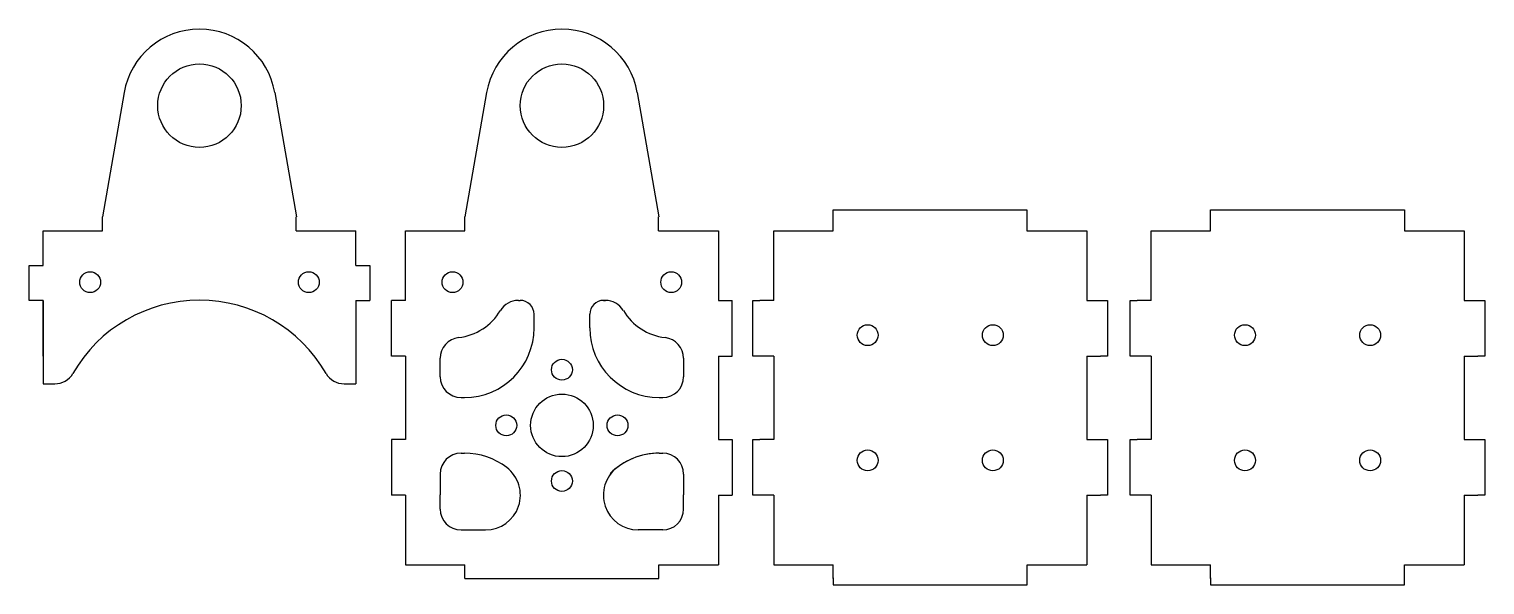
# Model space of a CAD drawing. Header units: millimetres. Extents: x 2123 to 2332, y 1392 to 1472.
import ezdxf

# ---------------------------------------------------------------- set-up
doc = ezdxf.new("R2010")
doc.units = ezdxf.units.MM
doc.layers.add('3mm碳板', color=160, linetype='Continuous')

msp = doc.modelspace()

# ---------------------------------------------------------------- linework, layer by layer
at = {"layer": '3mm碳板'}
for p, q in [((2136.17, 1463.03), (2133.04, 1445.13)), ((2157.84, 1463.03), (2160.96, 1445.13)), ((2188.28, 1463.03), (2185.15, 1445.13)), ((2209.95, 1463.03), (2213.08, 1445.13)), ((2133.04, 1443.13), (2133.04, 1445.13)), ((2160.92, 1443.13), (2160.92, 1445.13)), ((2185.15, 1443.13), (2185.15, 1445.13)), ((2213.03, 1443.13), (2213.03, 1445.13)), ((2238.13, 1443.14), (2238.12, 1446.14)), ((2238.12, 1446.14), (2266, 1446.14)), ((2266, 1446.14), (2266, 1443.14)), ((2292.39, 1443.14), (2292.38, 1446.14)), ((2292.38, 1446.14), (2320.27, 1446.14)), ((2320.27, 1446.14), (2320.27, 1443.14)), ((2124.5, 1443.14), (2133.04, 1443.14)), ((2124.5, 1438.14), (2124.5, 1443.14)), ((2124.5, 1443.14), (2133.04, 1443.14)), ((2133.04, 1443.14), (2133.04, 1443.13)), ((2160.92, 1443.14), (2169.5, 1443.14)), ((2160.92, 1443.14), (2160.92, 1443.13)), ((2169.5, 1438.14), (2169.5, 1443.14)), ((2176.62, 1443.14), (2185.16, 1443.14)), ((2176.62, 1433.14), (2176.62, 1443.14)), ((2176.62, 1443.14), (2185.16, 1443.14)), ((2185.16, 1443.14), (2185.15, 1443.13)), ((2213.03, 1443.14), (2221.62, 1443.14)), ((2213.03, 1443.14), (2213.03, 1443.13)), ((2221.62, 1443.14), (2221.62, 1433.14)), ((2229.59, 1443.14), (2238.13, 1443.14)), ((2229.59, 1433.14), (2229.59, 1443.14)), ((2229.59, 1443.14), (2238.13, 1443.14)), ((2238.13, 1443.14), (2238.13, 1443.13)), ((2266, 1443.14), (2274.59, 1443.14)), ((2266, 1443.14), (2266.01, 1443.13)), ((2274.59, 1443.14), (2274.59, 1433.14)), ((2283.85, 1443.14), (2292.39, 1443.14)), ((2283.85, 1433.14), (2283.85, 1443.14)), ((2283.85, 1443.14), (2292.39, 1443.14)), ((2292.39, 1443.14), (2292.39, 1443.13)), ((2320.27, 1443.14), (2328.85, 1443.14)), ((2320.27, 1443.14), (2320.27, 1443.13)), ((2328.85, 1443.14), (2328.85, 1433.14)), ((2122.5, 1438.14), (2124.5, 1438.14)), ((2122.5, 1433.14), (2122.5, 1438.14)), ((2169.5, 1438.14), (2171.5, 1438.14)), ((2171.5, 1438.14), (2171.5, 1433.14)), ((2124.5, 1433.14), (2122.5, 1433.14)), ((2124.5, 1425.14), (2124.5, 1433.14)), ((2124.5, 1433.14), (2124.5, 1421.14)), ((2169.5, 1433.14), (2171.5, 1433.14)), ((2169.5, 1433.14), (2169.5, 1425.14)), ((2176.62, 1433.14), (2174.62, 1433.14)), ((2174.62, 1425.14), (2174.62, 1433.14)), ((2192.86, 1433.14), (2193.12, 1433.14)), ((2205.12, 1433.14), (2205.37, 1433.14)), ((2205.37, 1433.14), (2205.12, 1433.14)), ((2221.62, 1433.14), (2223.62, 1433.14)), ((2223.62, 1425.14), (2223.62, 1433.14)), ((2226.59, 1425.14), (2226.59, 1433.14)), ((2226.59, 1433.14), (2227.59, 1433.14)), ((2229.59, 1433.14), (2227.59, 1433.14)), ((2274.59, 1433.14), (2276.59, 1433.14)), ((2276.59, 1433.14), (2277.59, 1433.14)), ((2277.59, 1433.14), (2277.59, 1425.14)), ((2280.85, 1425.14), (2280.85, 1433.14)), ((2280.85, 1433.14), (2281.85, 1433.14)), ((2283.85, 1433.14), (2281.85, 1433.14)), ((2328.85, 1433.14), (2330.85, 1433.14)), ((2330.85, 1433.14), (2331.85, 1433.14)), ((2331.85, 1433.14), (2331.85, 1425.14)), ((2195.12, 1429.17), (2195.12, 1431.14)), ((2203.12, 1429.17), (2203.12, 1431.14)), ((2124.5, 1425.14), (2124.5, 1421.14)), ((2169.5, 1425.14), (2169.5, 1421.14)), ((2176.62, 1425.14), (2174.62, 1425.14)), ((2176.62, 1425.14), (2176.62, 1413.14)), ((2181.62, 1422.17), (2181.62, 1424.81)), ((2216.62, 1424.81), (2216.62, 1422.17)), ((2221.62, 1425.14), (2221.62, 1413.14)), ((2221.62, 1425.14), (2223.62, 1425.14)), ((2227.59, 1425.14), (2226.59, 1425.14)), ((2229.59, 1425.14), (2227.59, 1425.14)), ((2229.59, 1425.14), (2229.59, 1413.14)), ((2274.59, 1425.14), (2274.59, 1413.14)), ((2274.59, 1425.14), (2276.59, 1425.14)), ((2277.59, 1425.14), (2276.59, 1425.14)), ((2281.85, 1425.14), (2280.85, 1425.14)), ((2283.85, 1425.14), (2281.85, 1425.14)), ((2283.85, 1425.14), (2283.85, 1413.14)), ((2328.85, 1425.14), (2328.85, 1413.14)), ((2328.85, 1425.14), (2330.85, 1425.14)), ((2331.85, 1425.14), (2330.85, 1425.14)), ((2124.5, 1421.14), (2126.2, 1421.14)), ((2167.8, 1421.14), (2169.5, 1421.14)), ((2184.62, 1419.17), (2185.12, 1419.17)), ((2213.12, 1419.17), (2213.62, 1419.17)), ((2176.62, 1413.14), (2174.62, 1413.14)), ((2176.62, 1413.14), (2174.62, 1413.14)), ((2174.62, 1413.14), (2174.62, 1405.14)), ((2221.62, 1413.14), (2223.62, 1413.14)), ((2221.62, 1413.14), (2223.62, 1413.14)), ((2223.62, 1413.14), (2223.62, 1405.14)), ((2226.59, 1405.14), (2226.59, 1413.14)), ((2226.59, 1413.14), (2227.59, 1413.14)), ((2229.59, 1413.14), (2227.59, 1413.14)), ((2229.59, 1413.14), (2227.59, 1413.14)), ((2274.59, 1413.14), (2276.59, 1413.14)), ((2274.59, 1413.14), (2276.59, 1413.14)), ((2276.59, 1413.14), (2277.59, 1413.14)), ((2277.59, 1413.14), (2277.59, 1405.14)), ((2280.85, 1405.14), (2280.85, 1413.14)), ((2280.85, 1413.14), (2281.85, 1413.14)), ((2283.85, 1413.14), (2281.85, 1413.14)), ((2283.85, 1413.14), (2281.85, 1413.14)), ((2328.85, 1413.14), (2330.85, 1413.14)), ((2328.85, 1413.14), (2330.85, 1413.14)), ((2330.85, 1413.14), (2331.85, 1413.14)), ((2331.85, 1413.14), (2331.85, 1405.14)), ((2184.62, 1411.17), (2185.12, 1411.17)), ((2213.12, 1411.17), (2213.62, 1411.17)), ((2181.62, 1408.17), (2181.62, 1405.17)), ((2216.62, 1408.17), (2216.62, 1405.17)), ((2176.62, 1405.14), (2174.62, 1405.14)), ((2176.62, 1405.14), (2176.62, 1395.14)), ((2181.62, 1403.14), (2181.62, 1405.17)), ((2216.62, 1403.14), (2216.62, 1405.17)), ((2221.62, 1405.14), (2221.62, 1395.14)), ((2221.62, 1405.14), (2223.62, 1405.14)), ((2227.59, 1405.14), (2226.59, 1405.14)), ((2229.59, 1405.14), (2227.59, 1405.14)), ((2229.59, 1405.14), (2229.59, 1395.14)), ((2274.59, 1405.14), (2274.59, 1395.14)), ((2274.59, 1405.14), (2276.59, 1405.14)), ((2277.59, 1405.14), (2276.59, 1405.14)), ((2281.85, 1405.14), (2280.85, 1405.14)), ((2283.85, 1405.14), (2281.85, 1405.14)), ((2283.85, 1405.14), (2283.85, 1395.14)), ((2328.85, 1405.14), (2328.85, 1395.14)), ((2328.85, 1405.14), (2330.85, 1405.14)), ((2331.85, 1405.14), (2330.85, 1405.14)), ((2184.62, 1400.14), (2188.15, 1400.14)), ((2213.62, 1400.14), (2210.08, 1400.14)), ((2213.62, 1400.14), (2210.08, 1400.14)), ((2176.62, 1395.14), (2181.96, 1395.14)), ((2181.96, 1395.14), (2185.18, 1395.14)), ((2185.18, 1393.14), (2185.18, 1395.14)), ((2213.06, 1395.14), (2216.27, 1395.14)), ((2213.06, 1393.14), (2213.06, 1395.14)), ((2216.27, 1395.14), (2221.62, 1395.14)), ((2229.59, 1395.14), (2234.93, 1395.14)), ((2234.93, 1395.14), (2238.15, 1395.14)), ((2238.15, 1393.14), (2238.15, 1395.14)), ((2266.03, 1395.14), (2269.25, 1395.14)), ((2266.03, 1393.14), (2266.03, 1395.14)), ((2269.25, 1395.14), (2274.59, 1395.14)), ((2283.85, 1395.14), (2289.19, 1395.14)), ((2289.19, 1395.14), (2292.41, 1395.14)), ((2292.41, 1393.14), (2292.41, 1395.14)), ((2320.29, 1395.14), (2323.51, 1395.14)), ((2320.29, 1393.14), (2320.29, 1395.14)), ((2323.51, 1395.14), (2328.85, 1395.14)), ((2185.18, 1393.14), (2191.96, 1393.14)), ((2191.96, 1393.14), (2206.27, 1393.14)), ((2206.27, 1393.14), (2213.06, 1393.14)), ((2238.15, 1393.24), (2238.15, 1392.24)), ((2238.15, 1392.24), (2266.03, 1392.24)), ((2266.03, 1392.24), (2266.03, 1393.14)), ((2292.41, 1393.24), (2292.41, 1392.24)), ((2292.41, 1392.24), (2320.29, 1392.24)), ((2320.29, 1392.24), (2320.29, 1393.14))]:
    msp.add_line(p, q, dxfattribs=at)
for centre, radius in [((2147, 1461.13), 6), ((2199.12, 1461.13), 6), ((2131.28, 1435.75), 1.5), ((2162.72, 1435.75), 1.5), ((2183.39, 1435.75), 1.5), ((2214.84, 1435.75), 1.5), ((2243.09, 1428.14), 1.5), ((2261.09, 1428.14), 1.5), ((2297.35, 1428.14), 1.5), ((2315.35, 1428.14), 1.5), ((2199.12, 1423.17), 1.5), ((2199.12, 1415.17), 4.5), ((2191.12, 1415.17), 1.5), ((2207.12, 1415.17), 1.5), ((2243.09, 1410.14), 1.5), ((2261.09, 1410.14), 1.5), ((2297.35, 1410.14), 1.5), ((2315.35, 1410.14), 1.5), ((2199.12, 1407.17), 1.5)]:
    msp.add_circle(centre, radius, dxfattribs=at)
for centre, radius, start, end in [((2147, 1461.13), 11, 9.9077, 170.0923), ((2199.12, 1461.13), 11, 9.9077, 170.0923), ((2147, 1412.17), 21, 29.9227, 150.0773), ((2192.86, 1430.14), 3, 90, 149.3907), ((2193.12, 1431.14), 2, 0, 90), ((2205.12, 1431.14), 2, 90, 180), ((2205.37, 1430.14), 3, 30.6093, 90), ((2183.39, 1435.75), 8, 276.3705, 329.3907), ((2214.84, 1435.75), 8, 210.6093, 263.6295), ((2184.62, 1424.81), 3, 96.3705, 180), ((2185.12, 1429.17), 10, 270, 0), ((2213.12, 1429.17), 10, 180, 270), ((2213.62, 1424.81), 3, 0, 83.6295), ((2126.2, 1424.14), 3, 270, 330.0773), ((2167.8, 1424.14), 3, 209.9227, 270), ((2184.62, 1422.17), 3, 180, 270), ((2213.62, 1422.17), 3, 270, 0), ((2184.62, 1408.17), 3, 90, 180), ((2185.12, 1401.17), 10, 52.5974, 90), ((2213.12, 1401.17), 10, 90, 134.7426), ((2213.12, 1401.17), 10, 90, 127.4026), ((2213.62, 1408.17), 3, 0, 90), ((2188.15, 1405.14), 5, 270, 52.5974), ((2210.08, 1405.14), 5, 127.4026, 270), ((2184.62, 1403.14), 3, 180, 270), ((2213.62, 1403.14), 3, 270, 0), ((2213.62, 1403.14), 3, 270, 0)]:
    msp.add_arc(centre, radius, start, end, dxfattribs=at)

doc.saveas('drawing.dxf')
